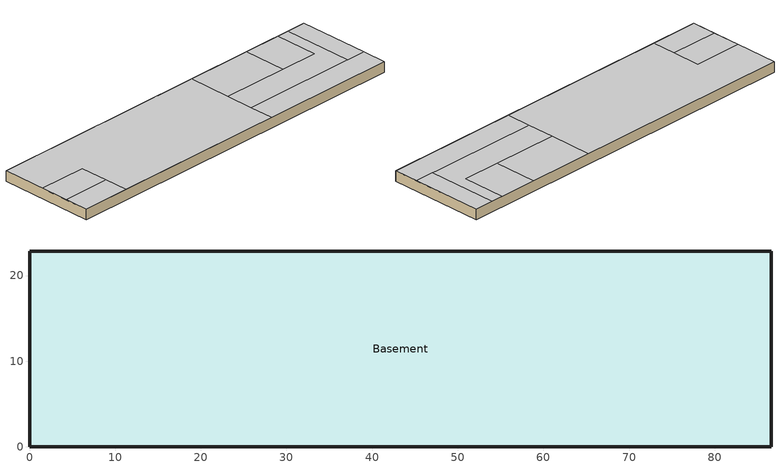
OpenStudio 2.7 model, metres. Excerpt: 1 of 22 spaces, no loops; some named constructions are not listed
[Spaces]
Basement
 floor ground (Basement Floor construction): 86.56,22.86 86.56,0 0,0 0,22.86 z-2.44
 wall ground (Basement Wall construction): 86.56,22.86 0,22.86 0,0 86.56,0 86.56,22.86 z-2.44:0
 ceiling to Laundry_Flr_1: 86.56,5.79 86.56,22.86 81.99,22.86 81.99,5.79 z0
 ceiling to Retail_2_Flr_1: 11.58,5.79 11.58,12.5 0,12.5 0,5.79 z0
 ceiling to Mech_Flr_1: 69.8,12.5 69.8,22.86 53.95,22.86 53.95,12.5 z0
 ceiling to Storage_Flr_1: 78.94,12.5 78.94,22.86 69.8,22.86 69.8,12.5 z0
 ceiling to Retail_1_Flr_1: 11.58,0 11.58,5.79 0,5.79 0,0 z0
 ceiling to Cafe_Flr_1: 86.56,0 86.56,5.79 53.95,5.79 53.95,0 z0
 ceiling to Lobby_Flr_1: 81.99,5.79 81.99,22.86 78.94,22.86 78.94,12.5 53.95,12.5 53.95,5.79 z0; 53.95,0 53.95,22.86 0,22.86 0,12.5 11.58,12.5 11.58,0 z0
[Schedule:Ruleset]
Name | Default Day Schedule | Summer Design Day Schedule | Winter Design Day Schedule
HotelLarge MeetingRoom_Occ_Sch | HotelLarge MeetingRoom_Occ_Sch Default | HotelLarge MeetingRoom_Occ_Sch Summer Design Day | HotelLarge MeetingRoom_Occ_Sch Winter Design Day
HotelLarge Kitchen_Elec_Equip_SCH | HotelLarge Kitchen_Elec_Equip_SCH Default | HotelLarge Kitchen_Elec_Equip_SCH Summer Design Day | HotelLarge Kitchen_Elec_Equip_SCH Winter Design Day
HotelLarge BLDG_LIGHT_OFFICE_BSMT_SCH | HotelLarge BLDG_LIGHT_OFFICE_BSMT_SCH Default | HotelLarge BLDG_LIGHT_OFFICE_BSMT_SCH Summer Design Day | HotelLarge BLDG_LIGHT_OFFICE_BSMT_SCH Winter Design Day
HotelLarge BASEMENT_EQUIP_SCH | HotelLarge BASEMENT_EQUIP_SCH Default | HotelLarge BASEMENT_EQUIP_SCH Summer Design Day | HotelLarge BASEMENT_EQUIP_SCH Winter Design Day
HotelLarge BLDG_EQUIP_SCH | HotelLarge BLDG_EQUIP_SCH Default | HotelLarge BLDG_EQUIP_SCH Summer Design Day | HotelLarge BLDG_EQUIP_SCH Winter Design Day
HotelLarge Kitchen_Gas_Equip_SCH | HotelLarge Kitchen_Gas_Equip_SCH Default | HotelLarge Kitchen_Gas_Equip_SCH Summer Design Day | HotelLarge Kitchen_Gas_Equip_SCH Winter Design Day
HotelLarge LaundryRoom_Occ_Sch | HotelLarge LaundryRoom_Occ_Sch Default | HotelLarge LaundryRoom_Occ_Sch Summer Design Day | HotelLarge LaundryRoom_Occ_Sch Winter Design Day
HotelLarge BLDG_LIGHT_STORAGE_SCH | HotelLarge BLDG_LIGHT_STORAGE_SCH Default | HotelLarge BLDG_LIGHT_STORAGE_SCH Summer Design Day | HotelLarge BLDG_LIGHT_STORAGE_SCH Winter Design Day
[Schedule:Day]
Clothing Schedule Summer Clothes: 24, 0, 0.5
HotelLarge MeetingRoom_Occ_Sch Default; HotelLarge MeetingRoom_Occ_Sch Default|Wkdy Day: 7, 0, 0, 8, 0, 0.05, 10, 0, 0.5, 12, 0, 0.2, 13, 0, 0.05, 15, 0, 0.5, 18, 0, 0.2, 20, 0, 0.05, 24, 0, 0
HotelLarge MeetingRoom_Occ_Sch Summer Design Day; HotelLarge BLDG_LIGHT_OFFICE_BSMT_SCH Summer Design Day; HotelLarge BASEMENT_EQUIP_SCH Summer Design Day; HotelLarge BLDG_EQUIP_SCH Summer Design Day; HotelLarge LaundryRoom_Occ_Sch Summer Design Day; HotelLarge BLDG_LIGHT_STORAGE_SCH Summer Design Day; HotelLarge ALWAYS_ON Default; HotelLarge ALWAYS_ON Winter Design Day; HotelLarge ALWAYS_ON Summer Design Day: 24, 0, 1
HotelLarge MeetingRoom_Occ_Sch Winter Design Day; HotelLarge Kitchen_Elec_Equip_SCH Winter Design Day; HotelLarge BLDG_LIGHT_OFFICE_BSMT_SCH Winter Design Day; HotelLarge BASEMENT_EQUIP_SCH Winter Design Day; HotelLarge BLDG_EQUIP_SCH Winter Design Day; HotelLarge Kitchen_Gas_Equip_SCH Winter Design Day; HotelLarge LaundryRoom_Occ_Sch Winter Design Day; HotelLarge BLDG_LIGHT_STORAGE_SCH Winter Design Day: 24, 0, 0
HotelLarge Kitchen_Elec_Equip_SCH Default; HotelLarge Kitchen_Elec_Equip_SCH Default|Sun|Wkdy Day: 6, 0, 0.1, 7, 0, 0.25, 24, 0, 0.3
HotelLarge Kitchen_Elec_Equip_SCH Summer Design Day: 24, 0, 0.3
HotelLarge BLDG_OCC_SCH Sat Day: 6, 0, 0.9, 7, 0, 0.7, 9, 0, 0.5, 17, 0, 0.3, 18, 0, 0.5, 21, 0, 0.6, 24, 0, 0.7
HotelLarge BLDG_OCC_SCH Wkdy Day: 6, 0, 0.9, 7, 0, 0.7, 9, 0, 0.4, 15, 0, 0.2, 16, 0, 0.3, 19, 0, 0.5, 21, 0, 0.7, 22, 0, 0.8, 24, 0, 0.9
HotelLarge BLDG_LIGHT_OFFICE_BSMT_SCH Default; HotelLarge BLDG_LIGHT_STORAGE_SCH Default: 2, 0, 0.3, 6, 0, 0.2, 7, 0, 0.3, 9, 0, 0.4, 13, 0, 0.3, 18, 0, 0.2, 19, 0, 0.5, 20, 0, 0.7, 21, 0, 0.8, 22, 0, 0.6, 23, 0, 0.5, 24, 0, 0.3
HotelLarge BLDG_LIGHT_OFFICE_BSMT_SCH Sat Day; HotelLarge BLDG_LIGHT_CORRIDOR_SCH Sat Day; HotelLarge BLDG_LIGHT_STORAGE_SCH Sat Day: 2, 0, 0.2, 6, 0, 0.1, 8, 0, 0.3, 10, 0, 0.4, 11, 0, 0.3, 18, 0, 0.25, 19, 0, 0.6, 22, 0, 0.7, 23, 0, 0.6, 24, 0, 0.3
HotelLarge BLDG_LIGHT_OFFICE_BSMT_SCH Wkdy Day; HotelLarge BLDG_LIGHT_CORRIDOR_SCH Wkdy Day; HotelLarge BLDG_LIGHT_STORAGE_SCH Wkdy Day: 1, 0, 0.2, 2, 0, 0.15, 5, 0, 0.1, 6, 0, 0.2, 7, 0, 0.4, 8, 0, 0.5, 10, 0, 0.4, 18, 0, 0.25, 19, 0, 0.6, 20, 0, 0.8, 21, 0, 0.9, 22, 0, 0.8, 23, 0, 0.6, 24, 0, 0.3
HotelLarge BASEMENT_EQUIP_SCH Default; HotelLarge BLDG_EQUIP_SCH Default: 2, 0, 0.4, 6, 0, 0.3, 7, 0, 0.4, 9, 0, 0.5, 13, 0, 0.4, 18, 0, 0.3, 19, 0, 0.6, 20, 0, 0.8, 21, 0, 0.9, 22, 0, 0.7, 23, 0, 0.6, 24, 0, 0.4
HotelLarge BASEMENT_EQUIP_SCH Sat Day; HotelLarge BLDG_EQUIP_SCH Sat Day: 2, 0, 0.3, 6, 0, 0.2, 8, 0, 0.4, 10, 0, 0.5, 11, 0, 0.4, 18, 0, 0.35, 19, 0, 0.7, 22, 0, 0.8, 23, 0, 0.7, 24, 0, 0.4
HotelLarge BASEMENT_EQUIP_SCH Wkdy Day; HotelLarge BLDG_EQUIP_SCH Wkdy Day: 1, 0, 0.3, 2, 0, 0.25, 5, 0, 0.2, 6, 0, 0.3, 7, 0, 0.5, 8, 0, 0.6, 10, 0, 0.5, 18, 0, 0.35, 19, 0, 0.7, 20, 0, 0.9, 21, 0, 0.95, 22, 0, 0.9, 23, 0, 0.7, 24, 0, 0.4
HotelLarge GuestRoom_Occ_Sch Wkdy Day: 6, 0, 0.65, 7, 0, 0.5, 9, 0, 0.28, 15, 0, 0.13, 16, 0, 0.2, 19, 0, 0.35, 21, 0, 0.5, 22, 0, 0.58, 24, 0, 0.65
HotelLarge BLDG_LIGHT_GUESTROOM_SCH Wkdy Day: 1, 0, 0.22, 2, 0, 0.17, 5, 0, 0.11, 6, 0, 0.22, 7, 0, 0.44, 8, 0, 0.56, 10, 0, 0.44, 18, 0, 0.28, 19, 0, 0.67, 20, 0, 0.89, 21, 0, 1, 22, 0, 0.89, 23, 0, 0.67, 24, 0, 0.33
HotelLarge GuestRoom_Eqp_Sch_Base Wkdy Day: 6, 0, 0.2, 7, 0, 0.62, 8, 0, 0.9, 10, 0, 0.43, 17, 0, 0.26, 19, 0, 0.51, 20, 0, 0.49, 21, 0, 0.66, 22, 0, 0.7, 23, 0, 0.35, 24, 0, 0.2
HotelLarge Kitchen_Gas_Equip_SCH Default; HotelLarge Kitchen_Gas_Equip_SCH Default|Sat|Wkdy Day: 5, 0, 0.02, 6, 0, 0.05, 7, 0, 0.1, 8, 0, 0.15, 9, 0, 0.2, 10, 0, 0.15, 13, 0, 0.25, 14, 0, 0.2, 15, 0, 0.15, 16, 0, 0.2, 19, 0, 0.3, 21, 0, 0.2, 22, 0, 0.15, 23, 0, 0.1, 24, 0, 0.05
HotelLarge Kitchen_Gas_Equip_SCH Summer Design Day: 24, 0, 0.25
HotelLarge LaundryRoom_Occ_Sch Default; HotelLarge LaundryRoom_Occ_Sch Default|Wkdy Day: 8, 0, 0, 10, 0, 0.09, 12, 0, 0.18, 13, 0, 0, 16, 0, 0.18, 17, 0, 0.09, 24, 0, 0
[Schedule:Rule] Date Specification Type=DateRange; Start Month=1; Start Day=1; End Month=12; End Day=31
Name | Schedule Ruleset | Rule Order | Day Schedule | Apply Monday | Apply Tuesday | Apply Wednesday | Apply Thursday | Apply Friday | Apply Sunday | Apply Saturday
Schedule Rule 2 | HotelLarge MeetingRoom_Occ_Sch | 0 | HotelLarge MeetingRoom_Occ_Sch Default|Wkdy Day | Yes | Yes | Yes | Yes | Yes
Schedule Rule 5 | HotelLarge Kitchen_Elec_Equip_SCH | 0 | HotelLarge Kitchen_Elec_Equip_SCH Default|Sun|Wkdy Day | Yes | Yes | Yes | Yes | Yes | Yes
Schedule Rule 8 | HotelLarge BLDG_LIGHT_OFFICE_BSMT_SCH | 1 | HotelLarge BLDG_LIGHT_OFFICE_BSMT_SCH Sat Day |  |  |  |  |  |  | Yes
Schedule Rule 9 | HotelLarge BLDG_LIGHT_OFFICE_BSMT_SCH | 0 | HotelLarge BLDG_LIGHT_OFFICE_BSMT_SCH Wkdy Day | Yes | Yes | Yes | Yes | Yes
Schedule Rule 10 | HotelLarge BASEMENT_EQUIP_SCH | 1 | HotelLarge BASEMENT_EQUIP_SCH Sat Day |  |  |  |  |  |  | Yes
Schedule Rule 11 | HotelLarge BASEMENT_EQUIP_SCH | 0 | HotelLarge BASEMENT_EQUIP_SCH Wkdy Day | Yes | Yes | Yes | Yes | Yes
Schedule Rule 12 | HotelLarge BLDG_EQUIP_SCH | 1 | HotelLarge BLDG_EQUIP_SCH Sat Day |  |  |  |  |  |  | Yes
Schedule Rule 13 | HotelLarge BLDG_EQUIP_SCH | 0 | HotelLarge BLDG_EQUIP_SCH Wkdy Day | Yes | Yes | Yes | Yes | Yes
Schedule Rule 19 | HotelLarge Kitchen_Gas_Equip_SCH | 0 | HotelLarge Kitchen_Gas_Equip_SCH Default|Sat|Wkdy Day | Yes | Yes | Yes | Yes | Yes |  | Yes
Schedule Rule 20 | HotelLarge LaundryRoom_Occ_Sch | 0 | HotelLarge LaundryRoom_Occ_Sch Default|Wkdy Day | Yes | Yes | Yes | Yes | Yes
Schedule Rule 21 | HotelLarge BLDG_LIGHT_STORAGE_SCH | 1 | HotelLarge BLDG_LIGHT_STORAGE_SCH Sat Day |  |  |  |  |  |  | Yes
Schedule Rule 22 | HotelLarge BLDG_LIGHT_STORAGE_SCH | 0 | HotelLarge BLDG_LIGHT_STORAGE_SCH Wkdy Day | Yes | Yes | Yes | Yes | Yes
